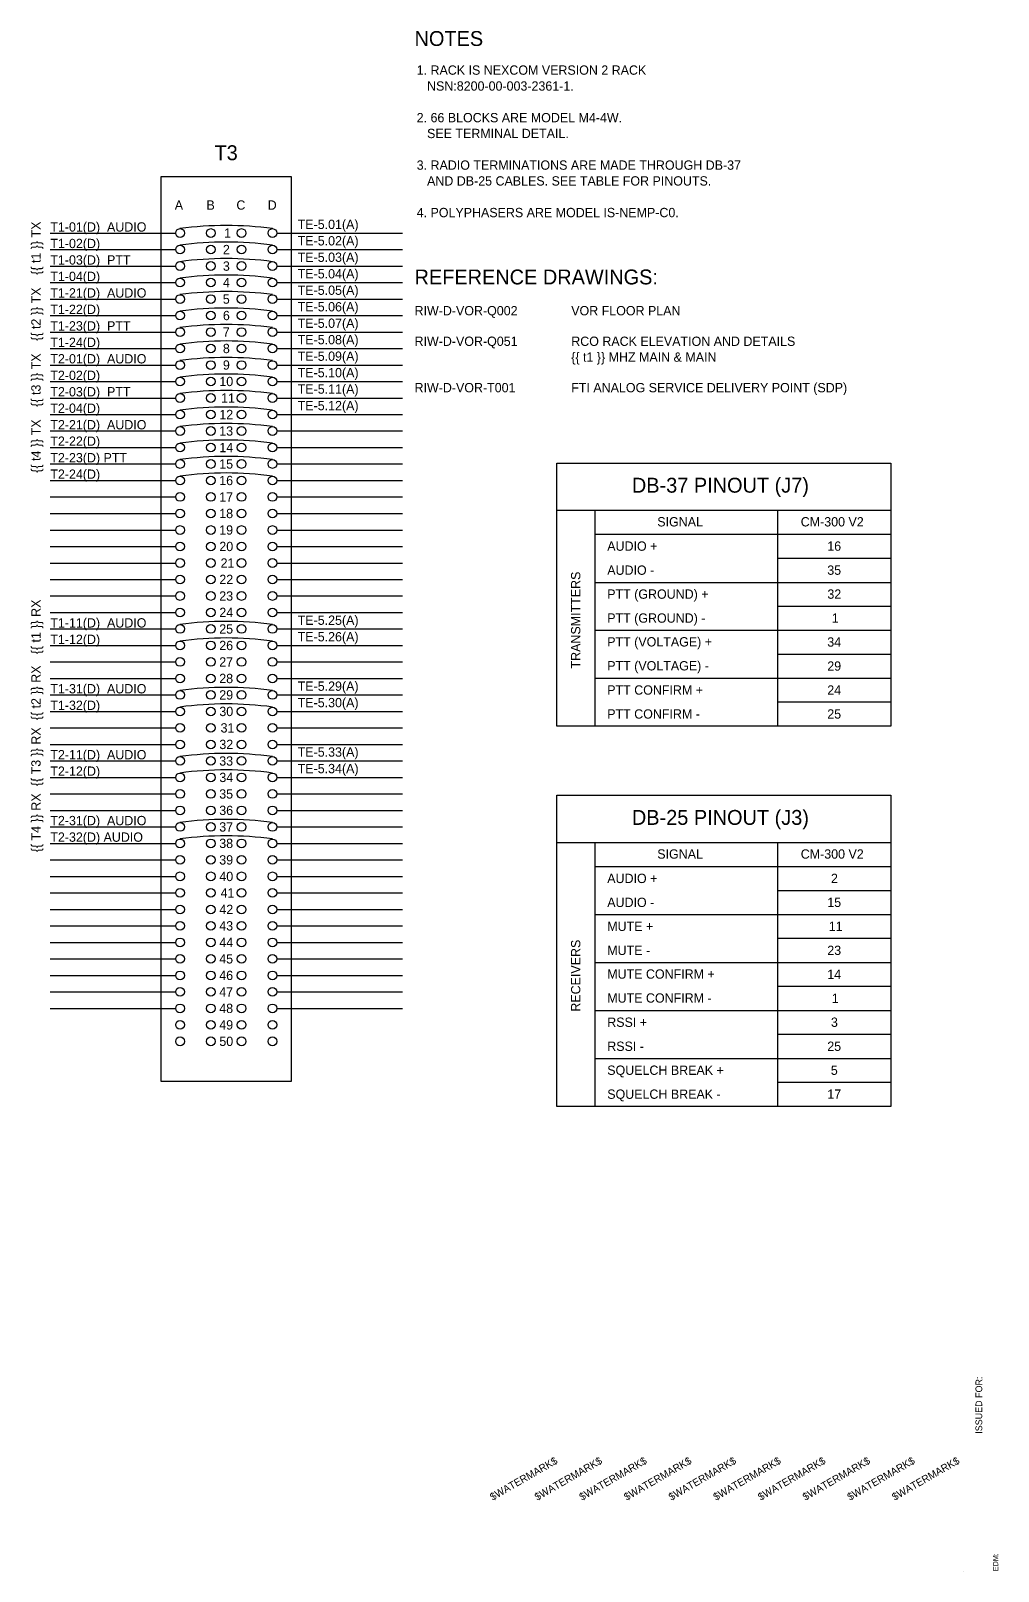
# Model space of a CAD drawing. Extents: x 0.15 to 2.83, y 0.04 to 1.77.
# Drawn here: x 1.748 to 2.83, y 0.042 to 1.765 of the extents above; entities that cross this region are included whole.
import ezdxf

# ---------------------------------------------------------------- set-up
doc = ezdxf.new("R2010")
doc.units = 0
for name, color, linetype in [('ANNO-LEGN', 7, 'Continuous'), ('ANNO-NOTE', 7, 'Continuous'), ('ANNO-TEXT', 7, 'Continuous'), ('ANNO-TITL', 7, 'Continuous'), ('ANNO-TTLB', 7, 'Continuous'), ('Q-SCHM', 7, 'Continuous')]:
    doc.layers.add(name, color=color, linetype=linetype)

msp = doc.modelspace()

# ---------------------------------------------------------------- linework, layer by layer
at = {"layer": 'ANNO-LEGN'}
for p, q in [((2.3789, 1.2288), (2.3789, 0.9871)), ((2.5834, 1.2288), (2.5834, 0.9871)), ((2.3789, 1.202), (2.7103, 1.202)), ((2.5834, 1.1752), (2.7103, 1.1752)), ((2.3789, 1.148), (2.7103, 1.148)), ((2.5834, 1.1215), (2.7103, 1.1215)), ((2.3789, 1.0944), (2.7103, 1.0944)), ((2.5834, 1.0678), (2.7103, 1.0678)), ((2.3789, 1.0407), (2.7103, 1.0407)), ((2.5834, 1.0142), (2.7103, 1.0142)), ((2.3789, 0.8571), (2.3789, 0.5617)), ((2.5834, 0.8571), (2.5834, 0.5617)), ((2.3789, 0.8302), (2.7103, 0.8302)), ((2.5834, 0.8034), (2.7103, 0.8034)), ((2.3789, 0.7763), (2.7103, 0.7763)), ((2.5834, 0.7498), (2.7103, 0.7498)), ((2.3789, 0.7226), (2.7103, 0.7226)), ((2.5834, 0.6961), (2.7103, 0.6961)), ((2.3789, 0.669), (2.7103, 0.669)), ((2.5834, 0.6424), (2.7103, 0.6424)), ((2.3789, 0.6153), (2.7103, 0.6153)), ((2.5834, 0.5888), (2.7103, 0.5888))]:
    msp.add_line(p, q, dxfattribs=at)
for points in [[(2.3362, 1.2288), (2.3362, 1.2815), (2.7103, 1.2815), (2.7103, 1.2288)], [(2.3362, 0.8571), (2.3362, 0.9098), (2.7103, 0.9098), (2.7103, 0.8571)]]:
    msp.add_lwpolyline(points, dxfattribs=at)
for points in [[(2.3362, 1.2288), (2.7103, 1.2288), (2.7103, 0.9871), (2.3362, 0.9871)], [(2.3362, 0.8571), (2.7103, 0.8571), (2.7103, 0.5617), (2.3362, 0.5617)]]:
    msp.add_lwpolyline(points, close=True, dxfattribs=at)
at = {"layer": 'ANNO-TTLB'}
msp.add_line((2.7917, 0.0417), (2.7917, 0.0417), dxfattribs=at)
at = {"layer": 'Q-SCHM'}
for p, q in [((1.7691, 1.5389), (1.9097, 1.5389)), ((2.0229, 1.5389), (2.1635, 1.5389)), ((1.7691, 1.5204), (1.9097, 1.5204)), ((2.0229, 1.5204), (2.1635, 1.5204)), ((1.7691, 1.502), (1.9097, 1.502)), ((2.0229, 1.502), (2.1635, 1.502)), ((1.7691, 1.4835), (1.9097, 1.4835)), ((2.0229, 1.4835), (2.1635, 1.4835)), ((1.7691, 1.465), (1.9097, 1.465)), ((2.0229, 1.465), (2.1635, 1.465)), ((1.7691, 1.4466), (1.9097, 1.4466)), ((2.0229, 1.4466), (2.1635, 1.4466)), ((1.7691, 1.4281), (1.9097, 1.4281)), ((2.0229, 1.4281), (2.1635, 1.4281)), ((1.7691, 1.4097), (1.9097, 1.4097)), ((2.0229, 1.4097), (2.1635, 1.4097)), ((1.7691, 1.3912), (1.9097, 1.3912)), ((2.0229, 1.3912), (2.1635, 1.3912)), ((1.7691, 1.3728), (1.9097, 1.3728)), ((2.0229, 1.3728), (2.1635, 1.3728)), ((1.7691, 1.3543), (1.9097, 1.3543)), ((2.0229, 1.3543), (2.1635, 1.3543)), ((1.7691, 1.3358), (1.9097, 1.3358)), ((2.0229, 1.3358), (2.1635, 1.3358)), ((1.7691, 1.3174), (1.9097, 1.3174)), ((2.0229, 1.3174), (2.1635, 1.3174)), ((1.7691, 1.2989), (1.9097, 1.2989)), ((2.0229, 1.2989), (2.1635, 1.2989)), ((1.7691, 1.2805), (1.9097, 1.2805)), ((2.0229, 1.2805), (2.1635, 1.2805)), ((1.7691, 1.262), (1.9097, 1.262)), ((2.0229, 1.262), (2.1635, 1.262)), ((1.7691, 1.2436), (1.9097, 1.2436)), ((2.0229, 1.2436), (2.1635, 1.2436)), ((1.7691, 1.2251), (1.9097, 1.2251)), ((2.0229, 1.2251), (2.1635, 1.2251)), ((1.7691, 1.2066), (1.9097, 1.2066)), ((2.0229, 1.2066), (2.1635, 1.2066)), ((1.7691, 1.1882), (1.9097, 1.1882)), ((2.0229, 1.1882), (2.1635, 1.1882)), ((1.7691, 1.1697), (1.9097, 1.1697)), ((2.0229, 1.1697), (2.1635, 1.1697)), ((1.7691, 1.1513), (1.9097, 1.1513)), ((2.0229, 1.1513), (2.1635, 1.1513)), ((1.7691, 1.1328), (1.9097, 1.1328)), ((2.0229, 1.1328), (2.1635, 1.1328)), ((1.7691, 1.1144), (1.9097, 1.1144)), ((2.0229, 1.1144), (2.1635, 1.1144)), ((1.7691, 1.0959), (1.9097, 1.0959)), ((2.0229, 1.0959), (2.1635, 1.0959)), ((1.7691, 1.0775), (1.9097, 1.0775)), ((2.0229, 1.0775), (2.1635, 1.0775)), ((1.7691, 1.059), (1.9097, 1.059)), ((2.0229, 1.059), (2.1635, 1.059)), ((1.7691, 1.0405), (1.9097, 1.0405)), ((2.0229, 1.0405), (2.1635, 1.0405)), ((1.7691, 1.0221), (1.9097, 1.0221)), ((2.0229, 1.0221), (2.1635, 1.0221)), ((1.7691, 1.0036), (1.9097, 1.0036)), ((2.0229, 1.0036), (2.1635, 1.0036)), ((1.7691, 0.9852), (1.9097, 0.9852)), ((2.0229, 0.9852), (2.1635, 0.9852)), ((1.7691, 0.9667), (1.9097, 0.9667)), ((2.0229, 0.9667), (2.1635, 0.9667)), ((1.7691, 0.9483), (1.9097, 0.9483)), ((2.0229, 0.9483), (2.1635, 0.9483)), ((1.7691, 0.9298), (1.9097, 0.9298)), ((2.0229, 0.9298), (2.1635, 0.9298)), ((1.7691, 0.9113), (1.9097, 0.9113)), ((2.0229, 0.9113), (2.1635, 0.9113)), ((1.7691, 0.8929), (1.9097, 0.8929)), ((2.0229, 0.8929), (2.1635, 0.8929)), ((1.7691, 0.8744), (1.9097, 0.8744)), ((2.0229, 0.8744), (2.1635, 0.8744)), ((1.7691, 0.856), (1.9097, 0.856)), ((2.0229, 0.856), (2.1635, 0.856)), ((1.7691, 0.8375), (1.9097, 0.8375)), ((2.0229, 0.8375), (2.1635, 0.8375)), ((1.7691, 0.8191), (1.9097, 0.8191)), ((2.0229, 0.8191), (2.1635, 0.8191)), ((1.7691, 0.8006), (1.9097, 0.8006)), ((2.0229, 0.8006), (2.1635, 0.8006)), ((1.7691, 0.7821), (1.9097, 0.7821)), ((2.0229, 0.7821), (2.1635, 0.7821)), ((1.7691, 0.7637), (1.9097, 0.7637)), ((2.0229, 0.7637), (2.1635, 0.7637)), ((1.7691, 0.7452), (1.9097, 0.7452)), ((2.0229, 0.7452), (2.1635, 0.7452)), ((1.7691, 0.7268), (1.9097, 0.7268)), ((2.0229, 0.7268), (2.1635, 0.7268)), ((1.7691, 0.7083), (1.9097, 0.7083)), ((2.0229, 0.7083), (2.1635, 0.7083)), ((1.7691, 0.6899), (1.9097, 0.6899)), ((2.0229, 0.6899), (2.1635, 0.6899)), ((1.7691, 0.6714), (1.9097, 0.6714)), ((2.0229, 0.6714), (2.1635, 0.6714))]:
    msp.add_line(p, q, dxfattribs=at)
msp.add_lwpolyline([(1.8935, 1.6022), (2.0391, 1.6022), (2.0391, 0.5896), (1.8935, 0.5896)], close=True, dxfattribs=at)
for centre in [(1.9146, 1.5389), (1.9491, 1.5389), (1.9835, 1.5389), (2.018, 1.5389), (1.9146, 1.5204), (1.9491, 1.5204), (1.9835, 1.5204), (2.018, 1.5204), (1.9146, 1.502), (1.9491, 1.502), (1.9835, 1.502), (2.018, 1.502), (1.9146, 1.4835), (1.9491, 1.4835), (1.9835, 1.4835), (2.018, 1.4835), (1.9146, 1.465), (1.9491, 1.465), (1.9835, 1.465), (2.018, 1.465), (1.9146, 1.4466), (1.9491, 1.4466), (1.9835, 1.4466), (2.018, 1.4466), (1.9146, 1.4281), (1.9491, 1.4281), (1.9835, 1.4281), (2.018, 1.4281), (1.9146, 1.4097), (1.9491, 1.4097), (1.9835, 1.4097), (2.018, 1.4097), (1.9146, 1.3912), (1.9491, 1.3912), (1.9835, 1.3912), (2.018, 1.3912), (1.9146, 1.3728), (1.9491, 1.3728), (1.9835, 1.3728), (2.018, 1.3728), (1.9146, 1.3543), (1.9491, 1.3543), (1.9835, 1.3543), (2.018, 1.3543), (1.9146, 1.3358), (1.9491, 1.3358), (1.9835, 1.3358), (2.018, 1.3358), (1.9146, 1.3174), (1.9491, 1.3174), (1.9835, 1.3174), (2.018, 1.3174), (1.9146, 1.2989), (1.9491, 1.2989), (1.9835, 1.2989), (2.018, 1.2989), (1.9146, 1.2805), (1.9491, 1.2805), (1.9835, 1.2805), (2.018, 1.2805), (1.9146, 1.262), (1.9491, 1.262), (1.9835, 1.262), (2.018, 1.262), (1.9146, 1.2436), (1.9491, 1.2436), (1.9835, 1.2436), (2.018, 1.2436), (1.9146, 1.2251), (1.9491, 1.2251), (1.9835, 1.2251), (2.018, 1.2251), (1.9146, 1.2066), (1.9491, 1.2066), (1.9835, 1.2066), (2.018, 1.2066), (1.9146, 1.1882), (1.9491, 1.1882), (1.9835, 1.1882), (2.018, 1.1882), (1.9146, 1.1697), (1.9491, 1.1697), (1.9835, 1.1697), (2.018, 1.1697), (1.9146, 1.1513), (1.9491, 1.1513), (1.9835, 1.1513), (2.018, 1.1513), (1.9146, 1.1328), (1.9491, 1.1328), (1.9835, 1.1328), (2.018, 1.1328), (1.9146, 1.1144), (1.9491, 1.1144), (1.9835, 1.1144), (2.018, 1.1144), (1.9146, 1.0959), (1.9491, 1.0959), (1.9835, 1.0959), (2.018, 1.0959), (1.9146, 1.0775), (1.9491, 1.0775), (1.9835, 1.0775), (2.018, 1.0775), (1.9146, 1.059), (1.9491, 1.059), (1.9835, 1.059), (2.018, 1.059), (1.9146, 1.0405), (1.9491, 1.0405), (1.9835, 1.0405), (2.018, 1.0405), (1.9146, 1.0221), (1.9491, 1.0221), (1.9835, 1.0221), (2.018, 1.0221), (1.9146, 1.0036), (1.9491, 1.0036), (1.9835, 1.0036), (2.018, 1.0036), (1.9146, 0.9852), (1.9491, 0.9852), (1.9835, 0.9852), (2.018, 0.9852), (1.9146, 0.9667), (1.9491, 0.9667), (1.9835, 0.9667), (2.018, 0.9667), (1.9146, 0.9483), (1.9491, 0.9483), (1.9835, 0.9483), (2.018, 0.9483), (1.9146, 0.9298), (1.9491, 0.9298), (1.9835, 0.9298), (2.018, 0.9298), (1.9146, 0.9113), (1.9491, 0.9113), (1.9835, 0.9113), (2.018, 0.9113), (1.9146, 0.8929), (1.9491, 0.8929), (1.9835, 0.8929), (2.018, 0.8929), (1.9146, 0.8744), (1.9491, 0.8744), (1.9835, 0.8744), (2.018, 0.8744), (1.9146, 0.856), (1.9491, 0.856), (1.9835, 0.856), (2.018, 0.856), (1.9146, 0.8375), (1.9491, 0.8375), (1.9835, 0.8375), (2.018, 0.8375), (1.9146, 0.8191), (1.9491, 0.8191), (1.9835, 0.8191), (2.018, 0.8191), (1.9146, 0.8006), (1.9491, 0.8006), (1.9835, 0.8006), (2.018, 0.8006), (1.9146, 0.7821), (1.9491, 0.7821), (1.9835, 0.7821), (2.018, 0.7821), (1.9146, 0.7637), (1.9491, 0.7637), (1.9835, 0.7637), (2.018, 0.7637), (1.9146, 0.7452), (1.9491, 0.7452), (1.9835, 0.7452), (2.018, 0.7452), (1.9146, 0.7268), (1.9491, 0.7268), (1.9835, 0.7268), (2.018, 0.7268), (1.9146, 0.7083), (1.9491, 0.7083), (1.9835, 0.7083), (2.018, 0.7083), (1.9146, 0.6899), (1.9491, 0.6899), (1.9835, 0.6899), (2.018, 0.6899), (1.9146, 0.6714), (1.9491, 0.6714), (1.9835, 0.6714), (2.018, 0.6714), (1.9146, 0.6529), (1.9491, 0.6529), (1.9835, 0.6529), (2.018, 0.6529), (1.9146, 0.6345), (1.9491, 0.6345), (1.9835, 0.6345), (2.018, 0.6345)]:
    msp.add_circle(centre, 0.00488, dxfattribs=at)
for centre in [(1.9663, 1.1589), (1.9663, 1.1404), (1.9663, 1.1219), (1.9663, 1.1035), (1.9663, 1.085), (1.9663, 1.0666), (1.9663, 1.0481), (1.9663, 1.0297), (1.9663, 1.0112), (1.9663, 0.9927), (1.9663, 0.9743), (1.9663, 0.9558), (1.9663, 0.9374), (1.9663, 0.9189), (1.9663, 0.9005), (1.9663, 0.882), (1.9663, 0.7159), (1.9663, 0.6974), (1.9663, 0.6421), (1.9663, 0.6236), (1.9663, 0.5682), (1.9663, 0.5498), (1.9663, 0.4944), (1.9663, 0.476)]:
    msp.add_arc(centre, 0.3884, 82.3452, 97.6548, dxfattribs=at)

# ---------------------------------------------------------------- texts
at = {"layer": 'ANNO-LEGN'}
for s, height, p in [('SIGNAL', 0.01042, (2.4488, 1.2106)), ('CM-300 V2', 0.01042, (2.6094, 1.2106)), ('AUDIO +', 0.01042, (2.3928, 1.1834)), ('16', 0.01042, (2.6391, 1.1834)), ('AUDIO -', 0.01042, (2.3928, 1.1565)), ('35', 0.01042, (2.6391, 1.1565)), ('PTT (GROUND) +', 0.010417, (2.3928, 1.1297)), ('32', 0.01042, (2.6392, 1.1297)), ('PTT (GROUND) -', 0.010417, (2.3928, 1.1029)), ('1', 0.0104, (2.6442, 1.1029)), ('PTT (VOLTAGE) +', 0.010417, (2.3928, 1.0763)), ('34', 0.01042, (2.6391, 1.0761)), ('PTT (VOLTAGE) -', 0.010417, (2.3928, 1.0495)), ('29', 0.01042, (2.6391, 1.0492)), ('PTT CONFIRM +', 0.010417, (2.3928, 1.0224)), ('24', 0.01042, (2.6391, 1.0224)), ('PTT CONFIRM -', 0.010417, (2.3928, 0.9956)), ('25', 0.01042, (2.6391, 0.9956)), ('SIGNAL', 0.01042, (2.4488, 0.8389)), ('CM-300 V2', 0.01042, (2.6094, 0.8389)), ('AUDIO +', 0.01042, (2.3928, 0.8116)), ('2', 0.0104, (2.6432, 0.8116)), ('AUDIO -', 0.01042, (2.3928, 0.7848)), ('15', 0.01042, (2.6391, 0.7848)), ('MUTE +', 0.01042, (2.3928, 0.758)), ('11', 0.01042, (2.6407, 0.758)), ('MUTE -', 0.01042, (2.3928, 0.7311)), ('23', 0.01042, (2.6391, 0.7311)), ('MUTE CONFIRM +', 0.010417, (2.3928, 0.7046)), ('14', 0.01042, (2.6391, 0.7043)), ('MUTE CONFIRM -', 0.010417, (2.3928, 0.6778)), ('1', 0.0104, (2.6442, 0.6775)), ('RSSI +', 0.01042, (2.3928, 0.6507)), ('3', 0.0104, (2.6432, 0.6507)), ('RSSI -', 0.01042, (2.3928, 0.6238)), ('25', 0.01042, (2.6391, 0.6238)), ('SQUELCH BREAK +', 0.010417, (2.3928, 0.597)), ('5', 0.0104, (2.6431, 0.597)), ('SQUELCH BREAK -', 0.010417, (2.3928, 0.5702)), ('17', 0.01042, (2.6391, 0.5702))]:
    msp.add_text(s, height=height, dxfattribs=at).set_placement(p)
for s, height, p in [('TRANSMITTERS', 0.010417, (2.3627, 1.0517)), ('RECEIVERS', 0.01042, (2.3627, 0.6677))]:
    msp.add_text(s, height=height, rotation=90, dxfattribs=at).set_placement(p)
at = {"layer": 'ANNO-NOTE'}
for s, p in [('1. RACK IS NEXCOM VERSION 2 RACK', (2.1795, 1.716)), ('   NSN:8200-00-003-2361-1.', (2.1795, 1.6982)), ('2. 66 BLOCKS ARE MODEL M4-4W. ', (2.1795, 1.6628)), ('   SEE TERMINAL DETAIL.', (2.1795, 1.6451)), ('3. RADIO TERMINATIONS ARE MADE THROUGH DB-37', (2.1795, 1.6097)), ('   AND DB-25 CABLES. SEE TABLE FOR PINOUTS.', (2.1795, 1.592)), ('4. POLYPHASERS ARE MODEL IS-NEMP-C0.', (2.1795, 1.5566))]:
    msp.add_text(s, height=0.010417, dxfattribs=at).set_placement(p)
at = {"layer": 'ANNO-TEXT'}
for s, height, p in [('T3', 0.01667, (1.9532, 1.6204)), ('A', 0.0104, (1.9087, 1.565)), ('B', 0.0104, (1.9442, 1.565)), ('C', 0.0104, (1.9777, 1.565)), ('D', 0.0104, (2.0127, 1.565)), ('T1-01(D)  AUDIO', 0.010417, (1.7694, 1.5405)), ('TE-5.01(A) ', 0.010417, (2.0463, 1.5434)), ('1', 0.0104, (1.964, 1.5337)), ('TE-5.02(A)', 0.01042, (2.0463, 1.525)), ('T1-02(D)', 0.01042, (1.7694, 1.522)), ('2', 0.0104, (1.9626, 1.5152)), ('TE-5.03(A)', 0.01042, (2.0463, 1.5066)), ('T1-03(D)  PTT', 0.010417, (1.7694, 1.5036)), ('3', 0.0104, (1.9626, 1.4967)), ('T1-04(D)', 0.01042, (1.7694, 1.4852)), ('4', 0.0104, (1.9626, 1.4783)), ('TE-5.04(A)', 0.01042, (2.0463, 1.4881)), ('T1-21(D)  AUDIO', 0.010417, (1.7694, 1.4667)), ('5', 0.0104, (1.9625, 1.4598)), ('TE-5.05(A)', 0.01042, (2.0463, 1.4697)), ('T1-22(D) ', 0.01042, (1.7694, 1.4483)), ('6', 0.0104, (1.9626, 1.4414)), ('TE-5.06(A)', 0.01042, (2.0463, 1.4512)), ('RIW-D-VOR-Q002', 0.010417, (2.1771, 1.4468)), ('VOR FLOOR PLAN', 0.010417, (2.3525, 1.4468)), ('T1-23(D)  PTT', 0.010417, (1.7694, 1.4298)), ('7', 0.0104, (1.9625, 1.4229)), ('TE-5.07(A)', 0.01042, (2.0463, 1.4328)), ('T1-24(D)', 0.01042, (1.7694, 1.4114)), ('8', 0.0104, (1.9626, 1.4045)), ('TE-5.08(A)', 0.01042, (2.0463, 1.4144)), ('RIW-D-VOR-Q051', 0.010417, (2.1771, 1.4126)), ('RCO RACK ELEVATION AND DETAILS', 0.010417, (2.3525, 1.4126)), ('T2-01(D)  AUDIO', 0.010417, (1.7694, 1.393)), ('9', 0.0104, (1.9626, 1.386)), ('TE-5.09(A)', 0.01042, (2.0463, 1.3959)), ('{{ t1 }} MHZ MAIN & MAIN', 0.010417, (2.3525, 1.3949)), ('T2-02(D)', 0.01042, (1.7694, 1.3745)), ('TE-5.10(A)', 0.01042, (2.0463, 1.3775)), ('T2-03(D)  PTT', 0.010417, (1.7694, 1.3561)), ('10', 0.01042, (1.9586, 1.3676)), ('TE-5.11(A)', 0.01042, (2.0463, 1.3591)), ('RIW-D-VOR-T001', 0.010417, (2.1771, 1.3607)), ('FTI ANALOG SERVICE DELIVERY POINT (SDP)', 0.010417, (2.3525, 1.3607)), ('T2-04(D)', 0.01042, (1.7694, 1.3377)), ('11', 0.01042, (1.9605, 1.3491)), ('TE-5.12(A)', 0.01042, (2.0463, 1.3406)), ('T2-21(D)  AUDIO', 0.010417, (1.7694, 1.3192)), ('12', 0.01042, (1.9586, 1.3306)), ('T2-22(D)', 0.01042, (1.7694, 1.3008)), ('13', 0.01042, (1.9585, 1.3122)), ('T2-23(D) PTT', 0.010417, (1.7694, 1.2823)), ('14', 0.01042, (1.9586, 1.2937)), ('15', 0.01042, (1.9585, 1.2753)), ('T2-24(D)', 0.01042, (1.7694, 1.2639)), ('16', 0.01042, (1.9585, 1.2568)), ('17', 0.01042, (1.9585, 1.2384)), ('18', 0.01042, (1.9585, 1.2199)), ('19', 0.01042, (1.9585, 1.2014)), ('20', 0.01042, (1.9586, 1.183)), ('21', 0.01042, (1.96, 1.1645)), ('22', 0.01042, (1.9586, 1.1461)), ('23', 0.01042, (1.9585, 1.1276)), ('T1-11(D)  AUDIO', 0.010417, (1.7694, 1.0975)), ('24', 0.01042, (1.9586, 1.1092)), ('TE-5.25(A) ', 0.010417, (2.0463, 1.1005)), ('T1-12(D)', 0.01042, (1.7694, 1.0791)), ('25', 0.01042, (1.9585, 1.0907)), ('TE-5.26(A)', 0.01042, (2.0463, 1.082)), ('26', 0.01042, (1.9585, 1.0722)), ('27', 0.01042, (1.9585, 1.0538)), ('T1-31(D)  AUDIO', 0.010417, (1.7694, 1.0238)), ('28', 0.01042, (1.9585, 1.0353)), ('TE-5.29(A)', 0.01042, (2.0463, 1.0267)), ('29', 0.01042, (1.9585, 1.0169)), ('TE-5.30(A)', 0.01042, (2.0463, 1.0083)), ('T1-32(D)', 0.01042, (1.7694, 1.0053)), ('30', 0.01042, (1.9586, 0.9984)), ('31', 0.01042, (1.96, 0.98)), ('32', 0.01042, (1.9586, 0.9615)), ('T2-11(D)  AUDIO', 0.010417, (1.7694, 0.95)), ('33', 0.01042, (1.9585, 0.943)), ('TE-5.33(A)', 0.01042, (2.0463, 0.953)), ('T2-12(D) ', 0.01042, (1.7694, 0.9316)), ('34', 0.01042, (1.9586, 0.9246)), ('TE-5.34(A)', 0.01042, (2.0463, 0.9345)), ('35', 0.01042, (1.9585, 0.9061)), ('36', 0.01042, (1.9585, 0.8877)), ('T2-31(D)  AUDIO', 0.010417, (1.7694, 0.8763)), ('37', 0.01042, (1.9585, 0.8692)), ('T2-32(D) AUDIO', 0.010417, (1.7694, 0.8578)), ('38', 0.01042, (1.9585, 0.8508)), ('39', 0.01042, (1.9585, 0.8323)), ('40', 0.01042, (1.9586, 0.8138)), ('41', 0.01042, (1.96, 0.7954)), ('42', 0.01042, (1.9586, 0.7769)), ('43', 0.01042, (1.9585, 0.7585)), ('44', 0.01042, (1.9586, 0.74)), ('45', 0.01042, (1.9585, 0.7216)), ('46', 0.01042, (1.9585, 0.7031)), ('47', 0.01042, (1.9585, 0.6846)), ('48', 0.01042, (1.9585, 0.6662)), ('49', 0.01042, (1.9585, 0.6477)), ('50', 0.01042, (1.9586, 0.6293))]:
    msp.add_text(s, height=height, dxfattribs=at).set_placement(p)
for s, p in [('{{ t1 }} TX', (1.7585, 1.4921)), ('{{ t2 }} TX', (1.7585, 1.4183)), ('{{ t3 }} TX', (1.7585, 1.3445)), ('{{ t4 }} TX', (1.7585, 1.2707)), ('{{ t1 }} RX', (1.7585, 1.0676)), ('{{ t2 }} RX', (1.7585, 0.9938)), ('{{ T3 }} RX', (1.7585, 0.92)), ('{{ T4 }} RX', (1.7585, 0.8461))]:
    msp.add_text(s, height=0.010417, rotation=90, dxfattribs=at).set_placement(p)
at = {"layer": 'ANNO-TITL'}
for s, height, p in [('NOTES', 0.01667, (2.1771, 1.7482)), ('REFERENCE DRAWINGS:', 0.016667, (2.1771, 1.4814))]:
    msp.add_text(s, height=height, dxfattribs=at).set_placement(p)
at = {"layer": 'ANNO-TTLB'}
for s, height, rotation, p in [('ISSUED FOR:', 0.0075, 90, (2.8125, 0.1954)), ('$WATERMARK$', 0.008333, 30, (2.2645, 0.1204)), ('$WATERMARK$', 0.008333, 30, (2.3145, 0.1204)), ('$WATERMARK$', 0.008333, 30, (2.3645, 0.1204)), ('$WATERMARK$', 0.008333, 30, (2.4145, 0.1204)), ('$WATERMARK$', 0.008333, 30, (2.4645, 0.1204)), ('$WATERMARK$', 0.008333, 30, (2.5145, 0.1204)), ('$WATERMARK$', 0.008333, 30, (2.5645, 0.1204)), ('$WATERMARK$', 0.008333, 30, (2.6145, 0.1204)), ('$WATERMARK$', 0.008333, 30, (2.6645, 0.1204)), ('$WATERMARK$', 0.008333, 30, (2.7145, 0.1204)), ('EDM:', 0.00582, 90, (2.8304, 0.0417))]:
    msp.add_text(s, height=height, rotation=rotation, dxfattribs=at).set_placement(p)
at = {"layer": 'Q-SCHM'}
for s, p in [('DB-37 PINOUT (J7)', (2.4204, 1.2484)), ('DB-25 PINOUT (J3)', (2.4204, 0.8767))]:
    msp.add_text(s, height=0.016667, dxfattribs=at).set_placement(p)

doc.saveas('drawing.dxf')
